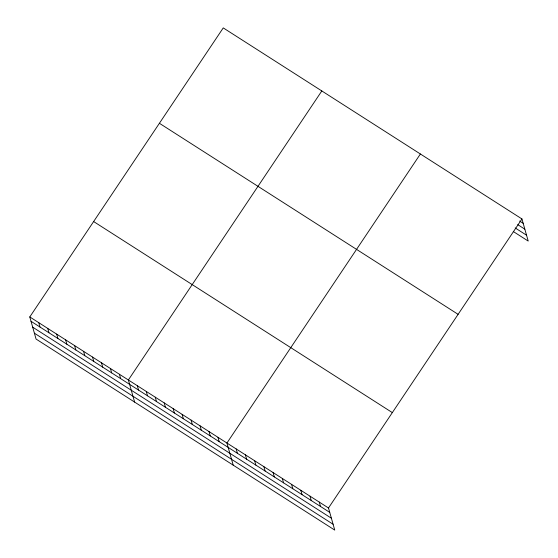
<?xml version="1.0" encoding="UTF-8"?>
<svg xmlns="http://www.w3.org/2000/svg" width="558" height="558" viewBox="0 0 558 558"><rect width="100%" height="100%" fill="white"/><g stroke="black" fill="none" stroke-linecap="round" stroke-linejoin="round"><path stroke-width="0.84" d="M29.79 316.937L328.495 507.989L334.751 530.1L36.054 339.048L29.79 316.937L223.249 27.9L521.946 218.952L528.21 241.063L513.29 231.528M321.82 90.947L128.368 379.984L134.624 402.095M420.39 153.994L226.939 443.031L233.195 465.142M328.495 507.989L521.946 218.952M519.638 221.052L523.188 223.326M517.74 224.637L524.841 229.178M515.187 227.943L526.55 235.211M159.407 123.283L458.111 314.335M93.632 221.554L392.337 412.606M31.032 321.303L329.736 512.363M32.685 327.162L331.389 518.215M34.394 333.189L333.098 524.248M319.267 502.081L320.501 506.455M310.032 496.181L311.266 500.547M300.797 490.273L302.038 494.646M291.569 484.365L292.804 488.738M282.334 478.464L283.569 482.83M273.099 472.556L274.341 476.93M263.871 466.648L265.106 471.022M254.636 460.748L255.871 465.114M245.401 454.84L246.643 459.213M236.174 448.932L237.408 453.305M217.976 437.298L219.21 441.671M209.013 431.564L210.254 435.938M200.057 425.838L201.292 430.204M191.094 420.104L192.329 424.478M182.131 414.371L183.366 418.744M173.168 408.637L174.41 413.011M164.212 402.911L165.447 407.277M155.25 397.177L156.484 401.551M146.287 391.444L147.528 395.817M137.324 385.711L138.565 390.084M119.405 374.251L120.64 378.624M110.442 368.517L111.684 372.89M101.479 362.784L102.721 367.157M92.523 357.057L93.758 361.424M83.561 351.324L84.795 355.697M74.598 345.59L75.839 349.964M65.635 339.864L66.876 344.23M56.679 334.13L57.913 338.497M47.716 328.397L48.951 332.77M38.753 322.663L39.995 327.037"/></g></svg>
